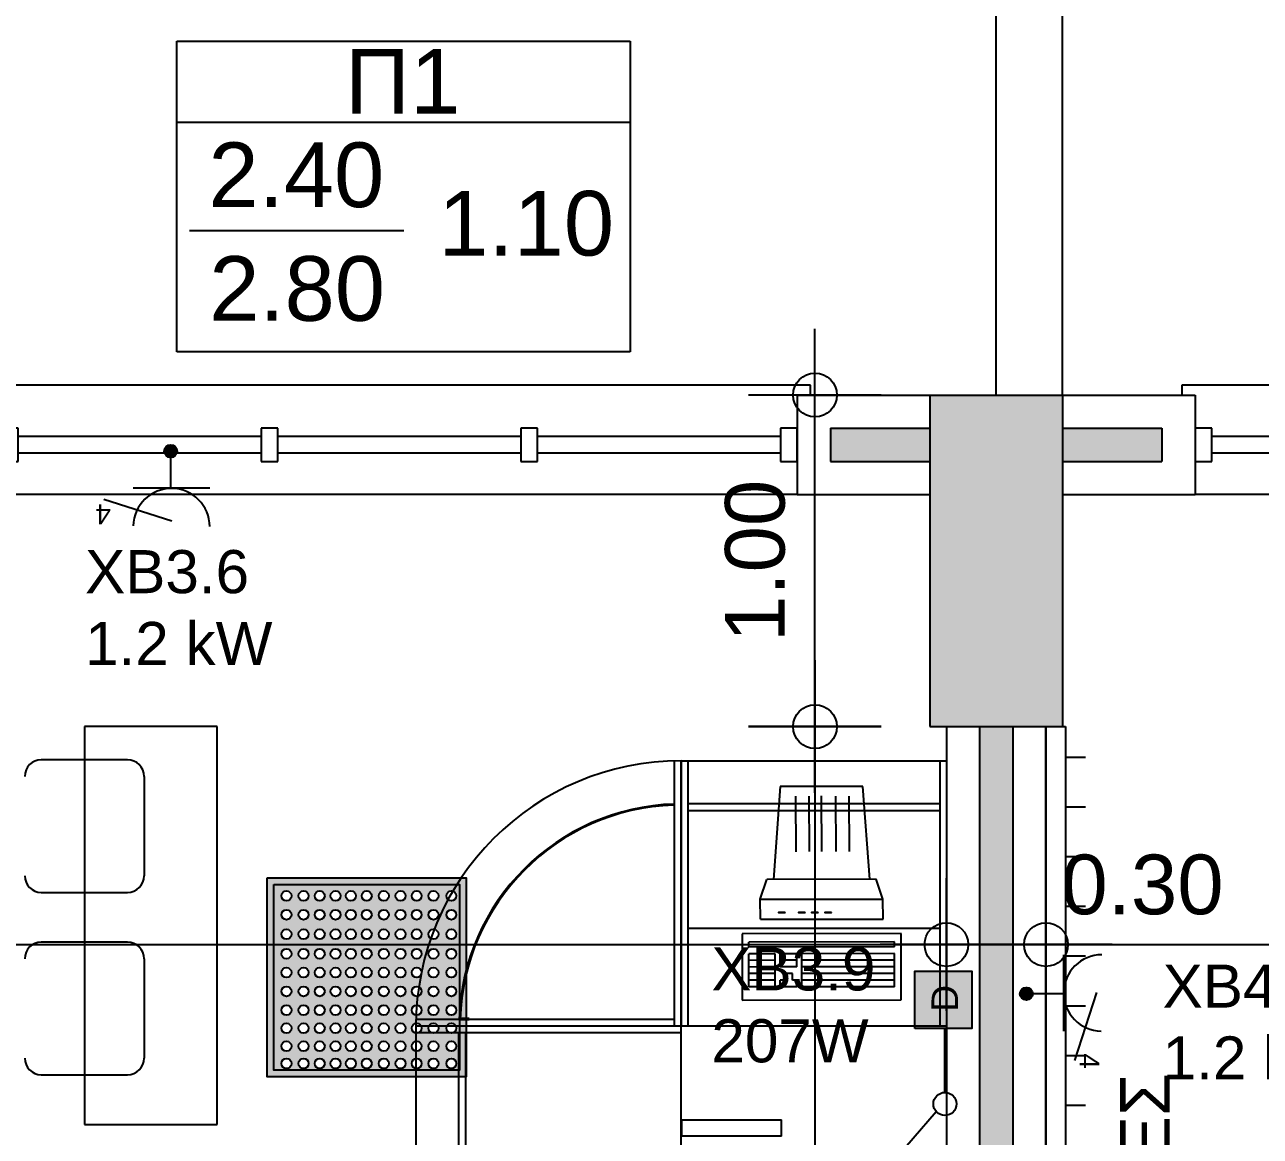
# Model space of a CAD drawing. Header units: metres. Extents: x -11 to 85, y -301 to 135.
# Drawn here: x 33.744 to 37.47, y -30.729 to -27.376 of the extents above; entities that cross this region are included whole.
import ezdxf

# ---------------------------------------------------------------- set-up
doc = ezdxf.new("R2010")
doc.units = ezdxf.units.M
doc.header["$LTSCALE"] = 0.036
doc.header["$PDMODE"] = 2
for name, color, linetype in [('arxitek borofos', 252, 'Continuous'), ('DIMBLK', 252, 'Continuous'), ('Epipla', 252, 'Continuous'), ('HLEK-SYMBOL', 3, 'Continuous'), ('HLEK_FL001_SYMBOLS', 230, 'Continuous'), ('Parathira', 252, 'Continuous')]:
    doc.layers.add(name, color=color, linetype=linetype)
doc.styles.add('COMU-N', font='arial.ttf')
doc.styles.get("Standard").update_dxf_attribs({"font": 'arial.ttf'})
doc.dimstyles.new('CADWDOT', dxfattribs={"dimscale": 0.1, "dimtxt": 1.8, "dimasz": 0.08, "dimexe": 2, "dimexo": 0, "dimgap": 0.09, "dimtad": 0, "dimrnd": 0.001, "dimzin": 0, "dimdsep": 46, "dimtxsty": 'Standard', "dimblk1": 'ARTDIM', "dimblk2": 'ARTDIM', "dimsah": 1, "dimcen": 0.09, "dimdle": 0.05, "dimse1": 1, "dimse2": 1, "dimadec": 0, "dimazin": 0, "dimtfac": 1, "dimtmove": 0, "dimatfit": 3, "dimldrblk": 'ARTDIM', "dimfxl": 2, "dimtvp": 0.9999, "dimtolj": 1, "dimtzin": 0, "dimarcsym": 0})

# ---------------------------------------------------------------- blocks, each defined once
blk = doc.blocks.new('A$C52D13D70')
at = {"layer": 'Parathira'}
for p, q in [((-0.33, 0.04), (-0.33, -2.44)), ((-0.3, 0.04), (-0.33, 0.04)), ((-0.1, 0), (-0.2, 0)), ((-0.2, 0), (-0.2, -0.05)), ((-0.1, -0.05), (-0.1, 0)), ((0, 0), (0, -2.4)), ((-0.2, -0.05), (-0.1, -0.05)), ((-0.175, -0.05), (-0.175, -0.7833)), ((-0.125, -0.05), (-0.125, -0.7833)), ((-0.1, -0.7833), (-0.2, -0.7833)), ((-0.2, -0.7833), (-0.2, -0.8333)), ((-0.1, -0.8333), (-0.1, -0.7833)), ((-0.2, -0.8333), (-0.1, -0.8333)), ((-0.175, -0.8333), (-0.175, -1.5667)), ((-0.125, -0.8333), (-0.125, -1.5667)), ((-0.1, -1.5667), (-0.2, -1.5667)), ((-0.2, -1.5667), (-0.2, -1.6167)), ((-0.1, -1.6167), (-0.1, -1.5667)), ((-0.2, -1.6167), (-0.1, -1.6167)), ((-0.175, -1.6167), (-0.175, -2.35)), ((-0.125, -1.6167), (-0.125, -2.35)), ((-0.1, -2.35), (-0.2, -2.35)), ((-0.2, -2.35), (-0.2, -2.4)), ((-0.1, -2.4), (-0.1, -2.35)), ((-0.2, -2.4), (-0.1, -2.4)), ((-0.33, -2.44), (-0.3, -2.44))]:
    blk.add_line(p, q, dxfattribs=at)
blk = doc.blocks.new('ARTDIM')
at = {"layer": 'DIMBLK'}
for p, q in [((0, -24.9975), (0, 24.9975)), ((-24.9975, 0), (24.9975, 0))]:
    blk.add_line(p, q, dxfattribs=at)
blk.add_circle((0, 0), 8.25, dxfattribs=at)
blk = doc.blocks.new('*D870')
at = {"layer": 'arxitek borofos', "color": 0, "lineweight": -2}
blk.add_line((29.6317, -30.1503), (36.5157, -30.1503), dxfattribs=at)
at = {"layer": 'Defpoints', "color": 0, "transparency": 16777216}
for p in [(29.6237, -29.493), (36.5237, -29.493), (36.5237, -30.1503)]:
    blk.add_point(p, dxfattribs=at)
at = {"layer": 'arxitek borofos', "color": 0, "lineweight": -2, "xscale": 0.008, "yscale": 0.008, "zscale": 0.008, "rotation": 180}
blk.add_blockref('ARTDIM', (29.6237, -30.1503), dxfattribs=at)
at = {"layer": 'arxitek borofos', "color": 0, "lineweight": -2, "xscale": 0.008, "yscale": 0.008, "zscale": 0.008}
blk.add_blockref('ARTDIM', (36.5237, -30.1503), dxfattribs=at)
at = {"layer": 'arxitek borofos', "color": 0, "insert": (33.0737, -29.9703), "char_height": 0.18, "attachment_point": 5}
blk.add_mtext('\\A1;6.90', dxfattribs=at)
blk = doc.blocks.new('*D871')
at = {"layer": 'arxitek borofos', "color": 0, "lineweight": -2}
for p, q in [((36.5317, -30.1503), (36.8157, -30.1503)), ((36.8237, -30.1503), (37.3983, -30.1503))]:
    blk.add_line(p, q, dxfattribs=at)
at = {"layer": 'Defpoints', "color": 0, "transparency": 16777216}
for p in [(36.5237, -29.493), (36.8237, -29.493), (36.8237, -30.1503)]:
    blk.add_point(p, dxfattribs=at)
at = {"layer": 'arxitek borofos', "color": 0, "lineweight": -2, "xscale": 0.008, "yscale": 0.008, "zscale": 0.008, "rotation": 180}
blk.add_blockref('ARTDIM', (36.5237, -30.1503), dxfattribs=at)
at = {"layer": 'arxitek borofos', "color": 0, "lineweight": -2, "xscale": 0.008, "yscale": 0.008, "zscale": 0.008}
blk.add_blockref('ARTDIM', (36.8237, -30.1503), dxfattribs=at)
at = {"layer": 'arxitek borofos', "color": 0, "insert": (37.115, -29.9703), "char_height": 0.18, "attachment_point": 5}
blk.add_mtext('\\A1;0.30', dxfattribs=at)
blk = doc.blocks.new('*D872')
at = {"layer": 'arxitek borofos', "color": 0, "lineweight": -2}
blk.add_line((36.8317, -30.1503), (43.5657, -30.1503), dxfattribs=at)
at = {"layer": 'Defpoints', "color": 0, "transparency": 16777216}
for p in [(36.8237, -29.493), (43.5737, -29.493), (43.5737, -30.1503)]:
    blk.add_point(p, dxfattribs=at)
at = {"layer": 'arxitek borofos', "color": 0, "lineweight": -2, "xscale": 0.008, "yscale": 0.008, "zscale": 0.008, "rotation": 180}
blk.add_blockref('ARTDIM', (36.8237, -30.1503), dxfattribs=at)
at = {"layer": 'arxitek borofos', "color": 0, "lineweight": -2, "xscale": 0.008, "yscale": 0.008, "zscale": 0.008}
blk.add_blockref('ARTDIM', (43.5737, -30.1503), dxfattribs=at)
at = {"layer": 'arxitek borofos', "color": 0, "insert": (40.1987, -29.9703), "char_height": 0.18, "attachment_point": 5}
blk.add_mtext('\\A1;6.75', dxfattribs=at)
blk = doc.blocks.new('*D899')
at = {"layer": 'arxitek borofos', "color": 0, "lineweight": -2}
blk.add_line((36.1271, -29.485), (36.1271, -28.501), dxfattribs=at)
at = {"layer": 'Defpoints', "color": 0, "transparency": 16777216}
for p in [(36.1271, -28.493), (36.4737, -28.493), (36.4737, -29.493)]:
    blk.add_point(p, dxfattribs=at)
at = {"layer": 'arxitek borofos', "color": 0, "lineweight": -2, "xscale": 0.008, "yscale": 0.008, "zscale": 0.008}
for p, rotation in [((36.1271, -28.493), 90), ((36.1271, -29.493), 270)]:
    blk.add_blockref('ARTDIM', p, dxfattribs=dict(at, rotation=rotation))
at = {"layer": 'arxitek borofos', "color": 0, "insert": (35.9471, -28.993), "char_height": 0.18, "attachment_point": 5, "rotation": 90}
blk.add_mtext('\\A1;1.00', dxfattribs=at)
blk = doc.blocks.new('*D900')
at = {"layer": 'arxitek borofos', "color": 0, "lineweight": -2}
blk.add_line((36.1271, -29.501), (36.1271, -35.985), dxfattribs=at)
at = {"layer": 'Defpoints', "color": 0, "transparency": 16777216}
for p in [(36.4737, -29.493), (36.1271, -35.993), (36.4737, -35.993)]:
    blk.add_point(p, dxfattribs=at)
at = {"layer": 'arxitek borofos', "color": 0, "lineweight": -2, "xscale": 0.008, "yscale": 0.008, "zscale": 0.008}
for p, rotation in [((36.1271, -29.493), 90), ((36.1271, -35.993), 270)]:
    blk.add_blockref('ARTDIM', p, dxfattribs=dict(at, rotation=rotation))
at = {"layer": 'arxitek borofos', "color": 0, "insert": (35.9471, -32.743), "char_height": 0.18, "attachment_point": 5, "rotation": 90}
blk.add_mtext('\\A1;6.50', dxfattribs=at)
blk = doc.blocks.new('A$C46B55638')
at = {"layer": 'Epipla'}
for p, q in [((21.9, 0), (21.9, 1.5)), ((22.1, 0), (22.1, 1.3))]:
    blk.add_line(p, q, dxfattribs=at)
blk = doc.blocks.new('A$C46BB3189')
at = {"layer": 'Epipla'}
for p, q in [((0.0918, 0.0592), (0.0918, 0.1192)), ((0.2418, 0.0592), (0.2418, 0.1192)), ((0.3918, 0.0592), (0.3918, 0.1192)), ((0.5418, 0.0592), (0.5418, 0.1192)), ((0.6918, 0.0592), (0.6918, 0.1192)), ((0.8418, 0.0592), (0.8418, 0.1192)), ((0.9918, 0.0592), (0.9918, 0.1192)), ((1.1418, 0.0592), (1.1418, 0.1192)), ((1.2918, 0.0592), (1.2918, 0.1192)), ((1.4418, 0.0592), (1.4418, 0.1192)), ((1.5918, 0.0592), (1.5918, 0.1192)), ((1.7418, 0.0592), (1.7418, 0.1192)), ((1.8918, 0.0592), (1.8918, 0.1192)), ((2.0418, 0.0592), (2.0418, 0.1192)), ((2.1918, 0.0592), (2.1918, 0.1192)), ((2.3418, 0.0592), (2.3418, 0.1192)), ((2.4918, 0.0592), (2.4918, 0.1192)), ((2.6418, 0.0592), (2.6418, 0.1192)), ((2.7918, 0.0592), (2.7918, 0.1192)), ((2.9418, 0.0592), (2.9418, 0.1192)), ((0, 0), (0, 0.0592)), ((0, 0.0592), (3.0983, 0.0592)), ((3.0983, 0.0592), (3.0983, 0)), ((3.0983, 0), (0, 0))]:
    blk.add_line(p, q, dxfattribs=at)
blk = doc.blocks.new('*D972')
at = {"layer": 'arxitek borofos', "color": 0, "lineweight": -2}
blk.add_line((44.4234, -28.485), (44.4234, -27.001), dxfattribs=at)
at = {"layer": 'Defpoints', "color": 0, "transparency": 16777216}
for p in [(36.6737, -26.993), (44.4234, -26.993), (36.6737, -28.493)]:
    blk.add_point(p, dxfattribs=at)
at = {"layer": 'arxitek borofos', "color": 0, "lineweight": -2, "xscale": 0.008, "yscale": 0.008, "zscale": 0.008}
for p, rotation in [((44.4234, -26.993), 90), ((44.4234, -28.493), 270)]:
    blk.add_blockref('ARTDIM', p, dxfattribs=dict(at, rotation=rotation))
at = {"layer": 'arxitek borofos', "color": 0, "insert": (44.2434, -27.743), "char_height": 0.18, "attachment_point": 5, "rotation": 90}
blk.add_mtext('\\A1;1.50', dxfattribs=at)
blk = doc.blocks.new('gJ6_a14')
at = {"linetype": 'Continuous'}
for p, q in [((-0.1176, 0.1119), (0.113, 0.1119)), ((0, 0.1119), (0, 0))]:
    blk.add_line(p, q, dxfattribs=at)
blk.add_arc((-0.0023, 0.2279), 0.1153, 180, 358.9566, dxfattribs=at)
blk = doc.blocks.new('*X1779')
at = {"color": 0}
for p, q in [((15.598, 2.587), (15.737, 2.727)), ((15.598, 2.622), (15.702, 2.727)), ((15.604, 2.646), (15.605, 2.647)), ((15.605, 2.559), (15.765, 2.719)), ((15.609, 2.652), (15.618, 2.66)), ((15.614, 2.621), (15.623, 2.63)), ((15.617, 2.536), (15.789, 2.707)), ((15.623, 2.665), (15.631, 2.674)), ((15.627, 2.634), (15.636, 2.643)), ((15.633, 2.516), (15.808, 2.691)), ((15.636, 2.678), (15.645, 2.687)), ((15.64, 2.647), (15.649, 2.656)), ((15.649, 2.691), (15.658, 2.7)), ((15.653, 2.501), (15.824, 2.672)), ((15.654, 2.66), (15.662, 2.669)), ((15.658, 2.63), (15.667, 2.638)), ((15.662, 2.705), (15.671, 2.714)), ((15.667, 2.674), (15.676, 2.683)), ((15.671, 2.643), (15.68, 2.652)), ((15.676, 2.718), (15.678, 2.721)), ((15.676, 2.489), (15.836, 2.648)), ((15.68, 2.687), (15.689, 2.696)), ((15.685, 2.656), (15.693, 2.665)), ((15.689, 2.625), (15.698, 2.634)), ((15.693, 2.7), (15.702, 2.709)), ((15.698, 2.669), (15.707, 2.678)), ((15.702, 2.638), (15.711, 2.647)), ((15.707, 2.714), (15.715, 2.722)), ((15.711, 2.683), (15.72, 2.691)), ((15.715, 2.652), (15.724, 2.66)), ((15.72, 2.727), (15.721, 2.728)), ((15.72, 2.621), (15.729, 2.63)), ((15.724, 2.696), (15.733, 2.705)), ((15.729, 2.665), (15.738, 2.674)), ((15.733, 2.634), (15.742, 2.643)), ((15.738, 2.709), (15.746, 2.718)), ((15.742, 2.678), (15.751, 2.687)), ((15.746, 2.647), (15.755, 2.656)), ((15.751, 2.722), (15.752, 2.724)), ((15.755, 2.691), (15.764, 2.7)), ((15.76, 2.66), (15.768, 2.669)), ((15.764, 2.63), (15.773, 2.638)), ((15.768, 2.705), (15.777, 2.714)), ((15.773, 2.674), (15.782, 2.683)), ((15.777, 2.643), (15.786, 2.652)), ((15.786, 2.687), (15.795, 2.696)), ((15.791, 2.656), (15.799, 2.665)), ((15.795, 2.625), (15.804, 2.634)), ((15.804, 2.669), (15.813, 2.678)), ((15.808, 2.638), (15.817, 2.647)), ((15.822, 2.652), (15.83, 2.66)), ((15.826, 2.621), (15.835, 2.63)), ((15.839, 2.634), (15.84, 2.635)), ((15.601, 2.607), (15.609, 2.616)), ((15.605, 2.577), (15.614, 2.585)), ((15.611, 2.547), (15.618, 2.554)), ((15.618, 2.59), (15.627, 2.599)), ((15.623, 2.559), (15.631, 2.568)), ((15.627, 2.528), (15.636, 2.537)), ((15.631, 2.603), (15.64, 2.612)), ((15.636, 2.572), (15.645, 2.581)), ((15.64, 2.541), (15.649, 2.55)), ((15.645, 2.616), (15.654, 2.625)), ((15.645, 2.51), (15.654, 2.519)), ((15.649, 2.585), (15.658, 2.594)), ((15.654, 2.554), (15.662, 2.563)), ((15.658, 2.523), (15.667, 2.532)), ((15.662, 2.599), (15.671, 2.607)), ((15.664, 2.494), (15.671, 2.501)), ((15.667, 2.568), (15.676, 2.577)), ((15.671, 2.537), (15.68, 2.546)), ((15.676, 2.612), (15.685, 2.621)), ((15.676, 2.506), (15.685, 2.515)), ((15.68, 2.581), (15.689, 2.59)), ((15.685, 2.55), (15.693, 2.559)), ((15.689, 2.519), (15.698, 2.528)), ((15.693, 2.594), (15.702, 2.603)), ((15.693, 2.488), (15.702, 2.497)), ((15.698, 2.563), (15.707, 2.572)), ((15.702, 2.532), (15.711, 2.541)), ((15.705, 2.482), (15.843, 2.62)), ((15.707, 2.607), (15.715, 2.616)), ((15.707, 2.501), (15.715, 2.51)), ((15.711, 2.577), (15.72, 2.585)), ((15.715, 2.546), (15.724, 2.554)), ((15.72, 2.515), (15.729, 2.523)), ((15.724, 2.59), (15.733, 2.599)), ((15.724, 2.484), (15.733, 2.493)), ((15.729, 2.559), (15.738, 2.568)), ((15.733, 2.528), (15.742, 2.537)), ((15.738, 2.603), (15.746, 2.612)), ((15.738, 2.497), (15.746, 2.506)), ((15.741, 2.482), (15.842, 2.584)), ((15.742, 2.572), (15.751, 2.581)), ((15.746, 2.541), (15.755, 2.55)), ((15.751, 2.616), (15.76, 2.625)), ((15.751, 2.51), (15.76, 2.519)), ((15.755, 2.585), (15.764, 2.594)), ((15.76, 2.554), (15.768, 2.563)), ((15.764, 2.523), (15.773, 2.532)), ((15.768, 2.599), (15.777, 2.607)), ((15.768, 2.493), (15.777, 2.501)), ((15.773, 2.568), (15.782, 2.577)), ((15.777, 2.537), (15.786, 2.546)), ((15.782, 2.612), (15.791, 2.621)), ((15.782, 2.506), (15.791, 2.515)), ((15.786, 2.581), (15.795, 2.59)), ((15.791, 2.55), (15.799, 2.559)), ((15.795, 2.519), (15.804, 2.528)), ((15.799, 2.594), (15.808, 2.603)), ((15.804, 2.563), (15.813, 2.572)), ((15.808, 2.532), (15.817, 2.541)), ((15.813, 2.607), (15.822, 2.616)), ((15.817, 2.577), (15.826, 2.585)), ((15.822, 2.546), (15.83, 2.554)), ((15.83, 2.59), (15.839, 2.599)), ((15.835, 2.559), (15.835, 2.56)), ((15.844, 2.603), (15.844, 2.603))]:
    blk.add_line(p, q, dxfattribs=at)
blk = doc.blocks.new('GJ6_A78')
at = {"layer": 'HLEK-SYMBOL', "color": 0, "linetype": 'Continuous'}
blk.add_circle((0, 0), 0.0989, dxfattribs=at)
at = {"layer": 'HLEK-SYMBOL', "color": 0, "xscale": 0.8, "yscale": 0.8, "zscale": 0.8}
blk.add_blockref('*X1779', (-12.576, -2.084), dxfattribs=at)
blk = doc.blocks.new('priza')
at = {"layer": 'HLEK_FL001_SYMBOLS', "rotation": 180}
blk.add_blockref('gJ6_a14', (87.4, -100.4952), dxfattribs=at)
at = {"layer": 'HLEK_FL001_SYMBOLS', "xscale": 0.1951472641207488, "yscale": 0.1951472641207488, "zscale": 0.1951472641207488}
blk.add_blockref('GJ6_A78', (87.4, -100.4953), dxfattribs=at)
blk = doc.blocks.new('priza tetrapli')
at = {"layer": 'HLEK_FL001_SYMBOLS', "ltscale": 5}
blk.add_line((444.1264, -18.901), (444.3314, -18.9664), dxfattribs=at)
at = {"layer": 'HLEK_FL001_SYMBOLS', "rotation": 180}
blk.add_blockref('priza', (531.5297, -119.6074), dxfattribs=at)
at = {"layer": 'HLEK_FL001_SYMBOLS', "ltscale": 5}
blk.add_text('4', height=0.06, dxfattribs=at).set_placement((444.3099, -18.9515))
blk = doc.blocks.new('led 46W tetragono')
at = {"layer": 'HLEK_FL001_SYMBOLS'}
h = blk.add_hatch(color=256, dxfattribs=at)
h.dxf.hatch_style = 1
h.paths.add_polyline_path([(104.7283, -8.1225), (104.7283, -8.7225), (105.3283, -8.7225), (105.3283, -8.1225)])
h.paths.add_polyline_path([(105.3083, -8.1425), (105.3083, -8.7025), (104.7483, -8.7025), (104.7483, -8.1425)], flags=16)
h.paths.add_polyline_path([(104.9493, -8.1771, -1), (104.9193, -8.1771, -1)], flags=0)
h.paths.add_polyline_path([(104.9954, -8.1771, -1), (104.9654, -8.1771, -1)], flags=0)
h.paths.add_polyline_path([(104.9014, -8.1771, -1), (104.8714, -8.1771, -1)], flags=0)
h.paths.add_polyline_path([(105.0432, -8.1771, -1), (105.0133, -8.1771, -1)], flags=0)
h.paths.add_polyline_path([(104.9493, -8.2338, -1), (104.9193, -8.2338, -1)], flags=0)
h.paths.add_polyline_path([(104.9954, -8.2338, -1), (104.9654, -8.2338, -1)], flags=0)
h.paths.add_polyline_path([(104.9014, -8.2338, -1), (104.8714, -8.2338, -1)], flags=0)
h.paths.add_polyline_path([(104.8526, -8.1771, -1), (104.8227, -8.1771, -1)], flags=0)
h.paths.add_polyline_path([(105.0432, -8.2338, -1), (105.0133, -8.2338, -1)], flags=0)
h.paths.add_polyline_path([(105.0946, -8.1771, -1), (105.0647, -8.1771, -1)], flags=0)
h.paths.add_polyline_path([(104.8526, -8.2338, -1), (104.8227, -8.2338, -1)], flags=0)
h.paths.add_polyline_path([(105.0946, -8.2338, -1), (105.0647, -8.2338, -1)], flags=0)
h.paths.add_polyline_path([(104.9493, -8.2927, -1), (104.9193, -8.2927, -1)], flags=0)
h.paths.add_polyline_path([(104.9954, -8.2927, -1), (104.9654, -8.2927, -1)], flags=0)
h.paths.add_polyline_path([(104.8012, -8.1771, -1), (104.7713, -8.1771, -1)], flags=0)
h.paths.add_polyline_path([(104.9014, -8.2927, -1), (104.8714, -8.2927, -1)], flags=0)
h.paths.add_polyline_path([(105.0432, -8.2927, -1), (105.0133, -8.2927, -1)], flags=0)
h.paths.add_polyline_path([(105.1452, -8.1771, -1), (105.1152, -8.1771, -1)], flags=0)
h.paths.add_polyline_path([(104.8012, -8.2338, -1), (104.7713, -8.2338, -1)], flags=0)
h.paths.add_polyline_path([(104.8526, -8.2927, -1), (104.8227, -8.2927, -1)], flags=0)
h.paths.add_polyline_path([(105.1452, -8.2338, -1), (105.1152, -8.2338, -1)], flags=0)
h.paths.add_polyline_path([(105.0946, -8.2927, -1), (105.0647, -8.2927, -1)], flags=0)
h.paths.add_polyline_path([(104.9493, -8.3517, -1), (104.9193, -8.3517, -1)], flags=0)
h.paths.add_polyline_path([(104.9954, -8.3517, -1), (104.9654, -8.3517, -1)], flags=0)
h.paths.add_polyline_path([(105.1939, -8.1771, -1), (105.164, -8.1771, -1)], flags=0)
h.paths.add_polyline_path([(104.9014, -8.3517, -1), (104.8714, -8.3517, -1)], flags=0)
h.paths.add_polyline_path([(105.0432, -8.3517, -1), (105.0133, -8.3517, -1)], flags=0)
h.paths.add_polyline_path([(104.8012, -8.2927, -1), (104.7713, -8.2927, -1)], flags=0)
h.paths.add_polyline_path([(105.1452, -8.2927, -1), (105.1152, -8.2927, -1)], flags=0)
h.paths.add_polyline_path([(105.1939, -8.2338, -1), (105.164, -8.2338, -1)], flags=0)
h.paths.add_polyline_path([(104.8526, -8.3517, -1), (104.8227, -8.3517, -1)], flags=0)
h.paths.add_polyline_path([(105.0946, -8.3517, -1), (105.0647, -8.3517, -1)], flags=0)
h.paths.add_polyline_path([(105.1939, -8.2927, -1), (105.164, -8.2927, -1)], flags=0)
h.paths.add_polyline_path([(105.2445, -8.1771, -1), (105.2145, -8.1771, -1)], flags=0)
h.paths.add_polyline_path([(104.8012, -8.3517, -1), (104.7713, -8.3517, -1)], flags=0)
h.paths.add_polyline_path([(104.9493, -8.4083, -1), (104.9193, -8.4083, -1)], flags=0)
h.paths.add_polyline_path([(104.9954, -8.4083, -1), (104.9654, -8.4083, -1)], flags=0)
h.paths.add_polyline_path([(105.1452, -8.3517, -1), (105.1152, -8.3517, -1)], flags=0)
h.paths.add_polyline_path([(104.9014, -8.4083, -1), (104.8714, -8.4083, -1)], flags=0)
h.paths.add_polyline_path([(105.0432, -8.4083, -1), (105.0133, -8.4083, -1)], flags=0)
h.paths.add_polyline_path([(105.2445, -8.2338, -1), (105.2145, -8.2338, -1)], flags=0)
h.paths.add_polyline_path([(104.8526, -8.4083, -1), (104.8227, -8.4083, -1)], flags=0)
h.paths.add_polyline_path([(105.0946, -8.4083, -1), (105.0647, -8.4083, -1)], flags=0)
h.paths.add_polyline_path([(105.1939, -8.3517, -1), (105.164, -8.3517, -1)], flags=0)
h.paths.add_polyline_path([(105.2445, -8.2927, -1), (105.2145, -8.2927, -1)], flags=0)
h.paths.add_polyline_path([(104.8012, -8.4083, -1), (104.7713, -8.4083, -1)], flags=0)
h.paths.add_polyline_path([(105.1452, -8.4083, -1), (105.1152, -8.4083, -1)], flags=0)
h.paths.add_polyline_path([(105.2985, -8.1771, -1), (105.2686, -8.1771, -1)], flags=0)
h.paths.add_polyline_path([(104.9493, -8.465, -1), (104.9193, -8.465, -1)], flags=0)
h.paths.add_polyline_path([(104.9954, -8.465, -1), (104.9654, -8.465, -1)], flags=0)
h.paths.add_polyline_path([(104.9014, -8.465, -1), (104.8714, -8.465, -1)], flags=0)
h.paths.add_polyline_path([(105.0432, -8.465, -1), (105.0133, -8.465, -1)], flags=0)
h.paths.add_polyline_path([(105.2985, -8.2338, -1), (105.2686, -8.2338, -1)], flags=0)
h.paths.add_polyline_path([(105.2445, -8.3517, -1), (105.2145, -8.3517, -1)], flags=0)
h.paths.add_polyline_path([(104.8526, -8.465, -1), (104.8227, -8.465, -1)], flags=0)
h.paths.add_polyline_path([(105.1939, -8.4083, -1), (105.164, -8.4083, -1)], flags=0)
h.paths.add_polyline_path([(105.0946, -8.465, -1), (105.0647, -8.465, -1)], flags=0)
h.paths.add_polyline_path([(105.2985, -8.2927, -1), (105.2686, -8.2927, -1)], flags=0)
h.paths.add_polyline_path([(104.8012, -8.465, -1), (104.7713, -8.465, -1)], flags=0)
h.paths.add_polyline_path([(105.1452, -8.465, -1), (105.1152, -8.465, -1)], flags=0)
h.paths.add_polyline_path([(105.2445, -8.4083, -1), (105.2145, -8.4083, -1)], flags=0)
h.paths.add_polyline_path([(104.9493, -8.5217, -1), (104.9193, -8.5217, -1)], flags=0)
h.paths.add_polyline_path([(104.9954, -8.5217, -1), (104.9654, -8.5217, -1)], flags=0)
h.paths.add_polyline_path([(105.2985, -8.3517, -1), (105.2686, -8.3517, -1)], flags=0)
h.paths.add_polyline_path([(104.9014, -8.5217, -1), (104.8714, -8.5217, -1)], flags=0)
h.paths.add_polyline_path([(105.0432, -8.5217, -1), (105.0133, -8.5217, -1)], flags=0)
h.paths.add_polyline_path([(105.1939, -8.465, -1), (105.164, -8.465, -1)], flags=0)
h.paths.add_polyline_path([(104.8526, -8.5217, -1), (104.8227, -8.5217, -1)], flags=0)
h.paths.add_polyline_path([(105.0946, -8.5217, -1), (105.0647, -8.5217, -1)], flags=0)
h.paths.add_polyline_path([(104.8012, -8.5217, -1), (104.7713, -8.5217, -1)], flags=0)
h.paths.add_polyline_path([(105.1452, -8.5217, -1), (105.1152, -8.5217, -1)], flags=0)
h.paths.add_polyline_path([(105.2985, -8.4083, -1), (105.2686, -8.4083, -1)], flags=0)
h.paths.add_polyline_path([(105.2445, -8.465, -1), (105.2145, -8.465, -1)], flags=0)
h.paths.add_polyline_path([(104.9493, -8.5761, -1), (104.9193, -8.5761, -1)], flags=0)
h.paths.add_polyline_path([(104.9954, -8.5761, -1), (104.9654, -8.5761, -1)], flags=0)
h.paths.add_polyline_path([(105.1939, -8.5217, -1), (105.164, -8.5217, -1)], flags=0)
h.paths.add_polyline_path([(104.9014, -8.5761, -1), (104.8714, -8.5761, -1)], flags=0)
h.paths.add_polyline_path([(105.0432, -8.5761, -1), (105.0133, -8.5761, -1)], flags=0)
h.paths.add_polyline_path([(104.8526, -8.5761, -1), (104.8227, -8.5761, -1)], flags=0)
h.paths.add_polyline_path([(105.0946, -8.5761, -1), (105.0647, -8.5761, -1)], flags=0)
h.paths.add_polyline_path([(105.2985, -8.465, -1), (105.2686, -8.465, -1)], flags=0)
h.paths.add_polyline_path([(104.8012, -8.5761, -1), (104.7713, -8.5761, -1)], flags=0)
h.paths.add_polyline_path([(105.2445, -8.5217, -1), (105.2145, -8.5217, -1)], flags=0)
h.paths.add_polyline_path([(105.1452, -8.5761, -1), (105.1152, -8.5761, -1)], flags=0)
h.paths.add_polyline_path([(105.1939, -8.5761, -1), (105.164, -8.5761, -1)], flags=0)
h.paths.add_polyline_path([(104.9493, -8.6305, -1), (104.9193, -8.6305, -1)], flags=0)
h.paths.add_polyline_path([(104.9954, -8.6305, -1), (104.9654, -8.6305, -1)], flags=0)
h.paths.add_polyline_path([(104.9014, -8.6305, -1), (104.8714, -8.6305, -1)], flags=0)
h.paths.add_polyline_path([(105.0432, -8.6305, -1), (105.0133, -8.6305, -1)], flags=0)
h.paths.add_polyline_path([(105.2985, -8.5217, -1), (105.2686, -8.5217, -1)], flags=0)
h.paths.add_polyline_path([(104.8526, -8.6305, -1), (104.8227, -8.6305, -1)], flags=0)
h.paths.add_polyline_path([(105.0946, -8.6305, -1), (105.0647, -8.6305, -1)], flags=0)
h.paths.add_polyline_path([(105.2445, -8.5761, -1), (105.2145, -8.5761, -1)], flags=0)
h.paths.add_polyline_path([(104.8012, -8.6305, -1), (104.7713, -8.6305, -1)], flags=0)
h.paths.add_polyline_path([(105.1452, -8.6305, -1), (105.1152, -8.6305, -1)], flags=0)
h.paths.add_polyline_path([(105.1939, -8.6305, -1), (105.164, -8.6305, -1)], flags=0)
h.paths.add_polyline_path([(104.9493, -8.6826, -1), (104.9193, -8.6826, -1)], flags=0)
h.paths.add_polyline_path([(104.9954, -8.6826, -1), (104.9654, -8.6826, -1)], flags=0)
h.paths.add_polyline_path([(105.2985, -8.5761, -1), (105.2686, -8.5761, -1)], flags=0)
h.paths.add_polyline_path([(104.9014, -8.6826, -1), (104.8714, -8.6826, -1)], flags=0)
h.paths.add_polyline_path([(105.0432, -8.6826, -1), (105.0133, -8.6826, -1)], flags=0)
h.paths.add_polyline_path([(104.8526, -8.6826, -1), (104.8227, -8.6826, -1)], flags=0)
h.paths.add_polyline_path([(105.0946, -8.6826, -1), (105.0647, -8.6826, -1)], flags=0)
h.paths.add_polyline_path([(105.2445, -8.6305, -1), (105.2145, -8.6305, -1)], flags=0)
h.paths.add_polyline_path([(104.8012, -8.6826, -1), (104.7713, -8.6826, -1)], flags=0)
h.paths.add_polyline_path([(105.1452, -8.6826, -1), (105.1152, -8.6826, -1)], flags=0)
h.paths.add_polyline_path([(105.1939, -8.6826, -1), (105.164, -8.6826, -1)], flags=0)
h.paths.add_polyline_path([(105.2985, -8.6305, -1), (105.2686, -8.6305, -1)], flags=0)
h.paths.add_polyline_path([(105.2445, -8.6826, -1), (105.2145, -8.6826, -1)], flags=0)
h.paths.add_polyline_path([(105.2985, -8.6826, -1), (105.2686, -8.6826, -1)], flags=0)
h = blk.add_hatch(color=181, dxfattribs=at)
h.dxf.hatch_style = 1
h.paths.add_polyline_path([(104.7483, -8.1425), (104.7483, -8.7025), (105.3083, -8.7025), (105.3083, -8.1425)])
h.paths.add_polyline_path([(104.9954, -8.3517, -1), (104.9654, -8.3517, -1)], flags=16)
h.paths.add_polyline_path([(105.0432, -8.3517, -1), (105.0133, -8.3517, -1)], flags=16)
h.paths.add_polyline_path([(104.9654, -8.2927, -1), (104.9954, -8.2927, -1)], flags=16)
h.paths.add_polyline_path([(105.0133, -8.2927, -1), (105.0432, -8.2927, -1)], flags=16)
h.paths.add_polyline_path([(104.9493, -8.3517, -1), (104.9193, -8.3517, -1)], flags=16)
h.paths.add_polyline_path([(104.9193, -8.2927, -1), (104.9493, -8.2927, -1)], flags=16)
h.paths.add_polyline_path([(105.0946, -8.3517, -1), (105.0647, -8.3517, -1)], flags=16)
h.paths.add_polyline_path([(105.0647, -8.2927, -1), (105.0946, -8.2927, -1)], flags=16)
h.paths.add_polyline_path([(104.9954, -8.4083, -1), (104.9654, -8.4083, -1)], flags=16)
h.paths.add_polyline_path([(105.0432, -8.4083, -1), (105.0133, -8.4083, -1)], flags=16)
h.paths.add_polyline_path([(104.9654, -8.2338, -1), (104.9954, -8.2338, -1)], flags=16)
h.paths.add_polyline_path([(105.0133, -8.2338, -1), (105.0432, -8.2338, -1)], flags=16)
h.paths.add_polyline_path([(104.9493, -8.4083, -1), (104.9193, -8.4083, -1)], flags=16)
h.paths.add_polyline_path([(105.0946, -8.4083, -1), (105.0647, -8.4083, -1)], flags=16)
h.paths.add_polyline_path([(104.9193, -8.2338, -1), (104.9493, -8.2338, -1)], flags=16)
h.paths.add_polyline_path([(105.0647, -8.2338, -1), (105.0946, -8.2338, -1)], flags=16)
h.paths.add_polyline_path([(104.9014, -8.3517, -1), (104.8714, -8.3517, -1)], flags=16)
h.paths.add_polyline_path([(104.8714, -8.2927, -1), (104.9014, -8.2927, -1)], flags=16)
h.paths.add_polyline_path([(105.1452, -8.3517, -1), (105.1152, -8.3517, -1)], flags=16)
h.paths.add_polyline_path([(105.1152, -8.2927, -1), (105.1452, -8.2927, -1)], flags=16)
h.paths.add_polyline_path([(104.9954, -8.465, -1), (104.9654, -8.465, -1)], flags=16)
h.paths.add_polyline_path([(105.0432, -8.465, -1), (105.0133, -8.465, -1)], flags=16)
h.paths.add_polyline_path([(104.9014, -8.4083, -1), (104.8714, -8.4083, -1)], flags=16)
h.paths.add_polyline_path([(104.8714, -8.2338, -1), (104.9014, -8.2338, -1)], flags=16)
h.paths.add_polyline_path([(104.9654, -8.1771, -1), (104.9954, -8.1771, -1)], flags=16)
h.paths.add_polyline_path([(105.0133, -8.1771, -1), (105.0432, -8.1771, -1)], flags=16)
h.paths.add_polyline_path([(105.1452, -8.4083, -1), (105.1152, -8.4083, -1)], flags=16)
h.paths.add_polyline_path([(104.9493, -8.465, -1), (104.9193, -8.465, -1)], flags=16)
h.paths.add_polyline_path([(105.1152, -8.2338, -1), (105.1452, -8.2338, -1)], flags=16)
h.paths.add_polyline_path([(105.0946, -8.465, -1), (105.0647, -8.465, -1)], flags=16)
h.paths.add_polyline_path([(104.9193, -8.1771, -1), (104.9493, -8.1771, -1)], flags=16)
h.paths.add_polyline_path([(105.0647, -8.1771, -1), (105.0946, -8.1771, -1)], flags=16)
h.paths.add_polyline_path([(104.8526, -8.3517, -1), (104.8227, -8.3517, -1)], flags=16)
h.paths.add_polyline_path([(104.8227, -8.2927, -1), (104.8526, -8.2927, -1)], flags=16)
h.paths.add_polyline_path([(105.1939, -8.3517, -1), (105.164, -8.3517, -1)], flags=16)
h.paths.add_polyline_path([(105.164, -8.2927, -1), (105.1939, -8.2927, -1)], flags=16)
h.paths.add_polyline_path([(104.9014, -8.465, -1), (104.8714, -8.465, -1)], flags=16)
h.paths.add_polyline_path([(104.8526, -8.4083, -1), (104.8227, -8.4083, -1)], flags=16)
h.paths.add_polyline_path([(105.1452, -8.465, -1), (105.1152, -8.465, -1)], flags=16)
h.paths.add_polyline_path([(104.8714, -8.1771, -1), (104.9014, -8.1771, -1)], flags=16)
h.paths.add_polyline_path([(104.8227, -8.2338, -1), (104.8526, -8.2338, -1)], flags=16)
h.paths.add_polyline_path([(105.1939, -8.4083, -1), (105.164, -8.4083, -1)], flags=16)
h.paths.add_polyline_path([(105.1152, -8.1771, -1), (105.1452, -8.1771, -1)], flags=16)
h.paths.add_polyline_path([(104.9954, -8.5217, -1), (104.9654, -8.5217, -1)], flags=16)
h.paths.add_polyline_path([(105.0432, -8.5217, -1), (105.0133, -8.5217, -1)], flags=16)
h.paths.add_polyline_path([(105.164, -8.2338, -1), (105.1939, -8.2338, -1)], flags=16)
h.paths.add_polyline_path([(104.9493, -8.5217, -1), (104.9193, -8.5217, -1)], flags=16)
h.paths.add_polyline_path([(105.0946, -8.5217, -1), (105.0647, -8.5217, -1)], flags=16)
h.paths.add_polyline_path([(104.8526, -8.465, -1), (104.8227, -8.465, -1)], flags=16)
h.paths.add_polyline_path([(104.8012, -8.3517, -1), (104.7713, -8.3517, -1)], flags=16)
h.paths.add_polyline_path([(104.7713, -8.2927, -1), (104.8012, -8.2927, -1)], flags=16)
h.paths.add_polyline_path([(104.8227, -8.1771, -1), (104.8526, -8.1771, -1)], flags=16)
h.paths.add_polyline_path([(105.1939, -8.465, -1), (105.164, -8.465, -1)], flags=16)
h.paths.add_polyline_path([(105.2445, -8.3517, -1), (105.2145, -8.3517, -1)], flags=16)
h.paths.add_polyline_path([(104.9014, -8.5217, -1), (104.8714, -8.5217, -1)], flags=16)
h.paths.add_polyline_path([(105.2145, -8.2927, -1), (105.2445, -8.2927, -1)], flags=16)
h.paths.add_polyline_path([(105.164, -8.1771, -1), (105.1939, -8.1771, -1)], flags=16)
h.paths.add_polyline_path([(104.8012, -8.4083, -1), (104.7713, -8.4083, -1)], flags=16)
h.paths.add_polyline_path([(105.1452, -8.5217, -1), (105.1152, -8.5217, -1)], flags=16)
h.paths.add_polyline_path([(104.7713, -8.2338, -1), (104.8012, -8.2338, -1)], flags=16)
h.paths.add_polyline_path([(105.2445, -8.4083, -1), (105.2145, -8.4083, -1)], flags=16)
h.paths.add_polyline_path([(105.2145, -8.2338, -1), (105.2445, -8.2338, -1)], flags=16)
h.paths.add_polyline_path([(104.9954, -8.5761, -1), (104.9654, -8.5761, -1)], flags=16)
h.paths.add_polyline_path([(105.0432, -8.5761, -1), (105.0133, -8.5761, -1)], flags=16)
h.paths.add_polyline_path([(104.8526, -8.5217, -1), (104.8227, -8.5217, -1)], flags=16)
h.paths.add_polyline_path([(104.8012, -8.465, -1), (104.7713, -8.465, -1)], flags=16)
h.paths.add_polyline_path([(104.9493, -8.5761, -1), (104.9193, -8.5761, -1)], flags=16)
h.paths.add_polyline_path([(105.0946, -8.5761, -1), (105.0647, -8.5761, -1)], flags=16)
h.paths.add_polyline_path([(105.1939, -8.5217, -1), (105.164, -8.5217, -1)], flags=16)
h.paths.add_polyline_path([(104.7713, -8.1771, -1), (104.8012, -8.1771, -1)], flags=16)
h.paths.add_polyline_path([(105.2445, -8.465, -1), (105.2145, -8.465, -1)], flags=16)
h.paths.add_polyline_path([(105.2145, -8.1771, -1), (105.2445, -8.1771, -1)], flags=16)
h.paths.add_polyline_path([(104.9014, -8.5761, -1), (104.8714, -8.5761, -1)], flags=16)
h.paths.add_polyline_path([(105.1452, -8.5761, -1), (105.1152, -8.5761, -1)], flags=16)
h.paths.add_polyline_path([(105.2985, -8.3517, -1), (105.2686, -8.3517, -1)], flags=16)
h.paths.add_polyline_path([(105.2686, -8.2927, -1), (105.2985, -8.2927, -1)], flags=16)
h.paths.add_polyline_path([(105.2985, -8.4083, -1), (105.2686, -8.4083, -1)], flags=16)
h.paths.add_polyline_path([(104.8012, -8.5217, -1), (104.7713, -8.5217, -1)], flags=16)
h.paths.add_polyline_path([(105.2686, -8.2338, -1), (105.2985, -8.2338, -1)], flags=16)
h.paths.add_polyline_path([(105.2445, -8.5217, -1), (105.2145, -8.5217, -1)], flags=16)
h.paths.add_polyline_path([(104.8526, -8.5761, -1), (104.8227, -8.5761, -1)], flags=16)
h.paths.add_polyline_path([(104.9954, -8.6305, -1), (104.9654, -8.6305, -1)], flags=16)
h.paths.add_polyline_path([(105.1939, -8.5761, -1), (105.164, -8.5761, -1)], flags=16)
h.paths.add_polyline_path([(105.0432, -8.6305, -1), (105.0133, -8.6305, -1)], flags=16)
h.paths.add_polyline_path([(104.9493, -8.6305, -1), (104.9193, -8.6305, -1)], flags=16)
h.paths.add_polyline_path([(105.2985, -8.465, -1), (105.2686, -8.465, -1)], flags=16)
h.paths.add_polyline_path([(105.0946, -8.6305, -1), (105.0647, -8.6305, -1)], flags=16)
h.paths.add_polyline_path([(105.2686, -8.1771, -1), (105.2985, -8.1771, -1)], flags=16)
h.paths.add_polyline_path([(104.9014, -8.6305, -1), (104.8714, -8.6305, -1)], flags=16)
h.paths.add_polyline_path([(105.1452, -8.6305, -1), (105.1152, -8.6305, -1)], flags=16)
h.paths.add_polyline_path([(104.8012, -8.5761, -1), (104.7713, -8.5761, -1)], flags=16)
h.paths.add_polyline_path([(105.2445, -8.5761, -1), (105.2145, -8.5761, -1)], flags=16)
h.paths.add_polyline_path([(105.2985, -8.5217, -1), (105.2686, -8.5217, -1)], flags=16)
h.paths.add_polyline_path([(104.8526, -8.6305, -1), (104.8227, -8.6305, -1)], flags=16)
h.paths.add_polyline_path([(105.1939, -8.6305, -1), (105.164, -8.6305, -1)], flags=16)
h.paths.add_polyline_path([(104.9954, -8.6826, -1), (104.9654, -8.6826, -1)], flags=16)
h.paths.add_polyline_path([(105.0432, -8.6826, -1), (105.0133, -8.6826, -1)], flags=16)
h.paths.add_polyline_path([(104.9493, -8.6826, -1), (104.9193, -8.6826, -1)], flags=16)
h.paths.add_polyline_path([(105.0946, -8.6826, -1), (105.0647, -8.6826, -1)], flags=16)
h.paths.add_polyline_path([(104.8012, -8.6305, -1), (104.7713, -8.6305, -1)], flags=16)
h.paths.add_polyline_path([(104.9014, -8.6826, -1), (104.8714, -8.6826, -1)], flags=16)
h.paths.add_polyline_path([(105.2985, -8.5761, -1), (105.2686, -8.5761, -1)], flags=16)
h.paths.add_polyline_path([(105.1452, -8.6826, -1), (105.1152, -8.6826, -1)], flags=16)
h.paths.add_polyline_path([(105.2445, -8.6305, -1), (105.2145, -8.6305, -1)], flags=16)
h.paths.add_polyline_path([(104.8526, -8.6826, -1), (104.8227, -8.6826, -1)], flags=16)
h.paths.add_polyline_path([(105.1939, -8.6826, -1), (105.164, -8.6826, -1)], flags=16)
h.paths.add_polyline_path([(105.2985, -8.6305, -1), (105.2686, -8.6305, -1)], flags=16)
h.paths.add_polyline_path([(104.8012, -8.6826, -1), (104.7713, -8.6826, -1)], flags=16)
h.paths.add_polyline_path([(105.2445, -8.6826, -1), (105.2145, -8.6826, -1)], flags=16)
h.paths.add_polyline_path([(105.2985, -8.6826, -1), (105.2686, -8.6826, -1)], flags=16)
for points in [[(104.7283, -8.1225), (105.3283, -8.1225), (105.3283, -8.7225), (104.7283, -8.7225)], [(104.7483, -8.1425), (105.3083, -8.1425), (105.3083, -8.7025), (104.7483, -8.7025)]]:
    blk.add_lwpolyline(points, close=True, dxfattribs=at)
for centre in [(104.7862, -8.1771), (104.8377, -8.1771), (104.8864, -8.1771), (104.9343, -8.1771), (104.9804, -8.1771), (105.0282, -8.1771), (105.0797, -8.1771), (105.1302, -8.1771), (105.1789, -8.1771), (105.2295, -8.1771), (105.2835, -8.1771), (104.7862, -8.2338), (104.8377, -8.2338), (104.8864, -8.2338), (104.9343, -8.2338), (104.9804, -8.2338), (105.0282, -8.2338), (105.0797, -8.2338), (105.1302, -8.2338), (105.1789, -8.2338), (105.2295, -8.2338), (105.2835, -8.2338), (104.7862, -8.2927), (104.8377, -8.2927), (104.8864, -8.2927), (104.9343, -8.2927), (104.9804, -8.2927), (105.0282, -8.2927), (105.0797, -8.2927), (105.1302, -8.2927), (105.1789, -8.2927), (105.2295, -8.2927), (105.2835, -8.2927), (104.7862, -8.3517), (104.8377, -8.3517), (104.8864, -8.3517), (104.9343, -8.3517), (104.9804, -8.3517), (105.0282, -8.3517), (105.0797, -8.3517), (105.1302, -8.3517), (105.1789, -8.3517), (105.2295, -8.3517), (105.2835, -8.3517), (104.7862, -8.4083), (104.8377, -8.4083), (104.8864, -8.4083), (104.9343, -8.4083), (104.9804, -8.4083), (105.0282, -8.4083), (105.0797, -8.4083), (105.1302, -8.4083), (105.1789, -8.4083), (105.2295, -8.4083), (105.2835, -8.4083), (104.7862, -8.465), (104.8377, -8.465), (104.8864, -8.465), (104.9343, -8.465), (104.9804, -8.465), (105.0282, -8.465), (105.0797, -8.465), (105.1302, -8.465), (105.1789, -8.465), (105.2295, -8.465), (105.2835, -8.465), (104.7862, -8.5217), (104.8377, -8.5217), (104.8864, -8.5217), (104.9343, -8.5217), (104.9804, -8.5217), (105.0282, -8.5217), (105.0797, -8.5217), (105.1302, -8.5217), (105.1789, -8.5217), (105.2295, -8.5217), (105.2835, -8.5217), (104.7862, -8.5761), (104.8377, -8.5761), (104.8864, -8.5761), (104.9343, -8.5761), (104.9804, -8.5761), (105.0282, -8.5761), (105.0797, -8.5761), (105.1302, -8.5761), (105.1789, -8.5761), (105.2295, -8.5761), (105.2835, -8.5761), (104.7862, -8.6305), (104.8377, -8.6305), (104.8864, -8.6305), (104.9343, -8.6305), (104.9804, -8.6305), (105.0282, -8.6305), (105.0797, -8.6305), (105.1302, -8.6305), (105.1789, -8.6305), (105.2295, -8.6305), (105.2835, -8.6305), (104.7862, -8.6826), (104.8377, -8.6826), (104.8864, -8.6826), (104.9343, -8.6826), (104.9804, -8.6826), (105.0282, -8.6826), (105.0797, -8.6826), (105.1302, -8.6826), (105.1789, -8.6826), (105.2295, -8.6826), (105.2835, -8.6826)]:
    blk.add_circle(centre, 0.015, dxfattribs=at)
blk = doc.blocks.new('gJ6_a1')
at = {"linetype": 'Continuous'}
for p, q in [((-0.2193, 0.2297), (-0.191, 0.2541)), ((-0.024, 0.0608), (-0.2193, 0.2297))]:
    blk.add_line(p, q, dxfattribs=at)
blk.add_circle((-0.0005, 0.0343), 0.0349, dxfattribs=at)
blk = doc.blocks.new('dimmer')
at = {"layer": 'HLEK_FL001_SYMBOLS'}
blk.add_hatch(color=11, dxfattribs=at).paths.add_polyline_path([(2263.7579, 1291.6993), (2263.5429, 1291.6993), (2263.5429, 1291.4844), (2263.7579, 1291.4844)])
blk.add_lwpolyline([(2263.5429, 1291.6993), (2263.7579, 1291.6993), (2263.7579, 1291.4844), (2263.5429, 1291.4844)], close=True, dxfattribs=at)
blk.add_text('D', height=0.1, dxfattribs=at).set_placement((2263.6057, 1291.5361))
blk = doc.blocks.new('dimmer1')
at = {"layer": 'HLEK_FL001_SYMBOLS'}
blk.add_line((2318.1609, 1255.9928), (2317.9681, 1255.9928), dxfattribs=at)
at = {"layer": 'HLEK_FL001_SYMBOLS', "xscale": 0.8000000000000114, "yscale": 0.8000000000000114, "zscale": 0.8000000000000114}
blk.add_blockref('dimmer', (507.3271, 222.7235), dxfattribs=at)

msp = doc.modelspace()

# ---------------------------------------------------------------- hatches: boundary and pattern name
at = {"layer": 'arxitek borofos'}
for points in [[(36.4737, -29.493), (36.8737, -29.493), (36.8737, -28.493), (36.4737, -28.493)], [(36.1737, -28.693), (36.4737, -28.693), (36.4737, -28.593), (36.1737, -28.593)], [(37.1737, -28.593), (36.8737, -28.593), (36.8737, -28.693), (37.1737, -28.693)], [(36.7237, -29.493), (36.6237, -29.493), (36.6237, -36.093), (36.2737, -36.093), (36.2737, -36.193), (37.1637, -36.193), (37.1637, -36.093), (36.7237, -36.093)]]:
    msp.add_hatch(color=256, dxfattribs=at).paths.add_polyline_path(points)

# ---------------------------------------------------------------- linework, layer by layer
for p, q in [((34.2022, -28.363), (34.2022, -27.4254)), ((34.2022, -27.4254), (35.5696, -27.4254)), ((35.5696, -27.4254), (35.5696, -28.363)), ((35.5696, -27.6711), (34.2022, -27.6711)), ((34.2412, -27.9966), (34.8872, -27.9966)), ((35.5696, -28.363), (34.2022, -28.363)), ((36.0737, -28.493), (36.0737, -28.793)), ((36.0737, -28.493), (36.4737, -28.493)), ((36.4737, -28.493), (36.4737, -29.493)), ((36.4737, -28.493), (36.8737, -28.493)), ((36.8737, -28.493), (36.8737, -29.493)), ((36.8737, -28.493), (37.2737, -28.493)), ((37.2737, -28.493), (37.2737, -28.793)), ((36.1737, -28.593), (36.4737, -28.593)), ((36.1737, -28.593), (36.1737, -28.693)), ((36.8737, -28.593), (37.1737, -28.593)), ((37.1737, -28.593), (37.1737, -28.693)), ((36.1737, -28.693), (36.4737, -28.693)), ((36.8737, -28.693), (37.1737, -28.693)), ((36.0737, -28.793), (36.4737, -28.793)), ((36.8737, -28.793), (37.2737, -28.793)), ((34.3237, -29.493), (33.9237, -29.493)), ((33.9237, -29.493), (33.9237, -30.693)), ((34.3237, -30.693), (34.3237, -29.493)), ((36.4737, -29.493), (36.8737, -29.493)), ((36.5237, -29.493), (36.5237, -35.993)), ((36.6237, -29.493), (36.6237, -36.093)), ((36.7237, -29.493), (36.7237, -36.093)), ((36.8237, -29.493), (36.8237, -35.993)), ((34.0537, -29.593), (33.7937, -29.593)), ((35.7037, -30.3962), (35.7037, -29.5962)), ((35.7237, -29.5962), (35.7237, -30.3962)), ((35.7237, -29.5962), (36.5237, -29.5962)), ((35.7237, -30.3962), (35.7237, -29.5962)), ((35.7437, -29.5962), (35.7437, -30.3962)), ((36.5037, -29.5962), (36.5037, -30.3962)), ((36.5237, -29.5962), (36.5237, -30.3962)), ((34.1037, -29.643), (34.1037, -29.943)), ((36.0218, -29.6738), (36.0022, -29.9538)), ((36.2718, -29.6734), (36.0218, -29.6738)), ((36.2922, -29.9534), (36.2718, -29.6734)), ((35.7437, -29.7246), (36.5037, -29.7246)), ((35.7437, -29.746), (36.5037, -29.746)), ((35.9623, -30.0139), (35.9822, -29.9538)), ((36.3122, -29.9534), (35.9822, -29.9538)), ((36.3323, -30.0133), (36.3122, -29.9534)), ((33.7937, -29.993), (34.0537, -29.993)), ((35.9623, -30.0139), (36.3323, -30.0133)), ((35.9624, -30.0739), (35.9623, -30.0139)), ((36.3324, -30.0733), (36.3323, -30.0133)), ((35.9624, -30.0739), (36.3324, -30.0733)), ((36.5037, -30.1015), (35.7437, -30.1015)), ((34.0537, -30.143), (33.7937, -30.143)), ((36.3872, -30.1174), (35.9072, -30.1181)), ((35.9072, -30.1181), (35.9075, -30.3181)), ((36.3673, -30.1424, 0.0001), (35.9273, -30.1431, 0.0001)), ((35.9273, -30.1581, 0.0001), (35.9273, -30.1431, 0.0001)), ((36.3673, -30.1574, 0.0001), (36.3673, -30.1424, 0.0001)), ((36.3875, -30.3174), (36.3872, -30.1174)), ((36.3673, -30.1574, 0.0001), (35.9273, -30.1581, 0.0001)), ((36.0073, -30.1779, 0.0001), (35.9273, -30.1781, 0.0001)), ((35.9275, -30.2781, 0.0001), (35.9273, -30.1781, 0.0001)), ((36.0075, -30.2779, 0.0001), (36.0073, -30.1779, 0.0001)), ((36.0224, -30.2179, 0.0001), (36.0223, -30.1779, 0.0001)), ((36.0723, -30.1779, 0.0001), (36.0223, -30.1779, 0.0001)), ((36.0724, -30.2179, 0.0001), (36.0723, -30.1779, 0.0001)), ((36.3673, -30.1774, 0.0001), (36.0873, -30.1778, 0.0001)), ((36.0875, -30.2778, 0.0001), (36.0873, -30.1778, 0.0001)), ((36.3675, -30.2774, 0.0001), (36.3673, -30.1774, 0.0001)), ((34.1037, -30.193), (34.1037, -30.493)), ((36.0074, -30.1979, 0.0001), (35.9274, -30.1981, 0.0001)), ((36.0074, -30.2179, 0.0001), (35.9274, -30.2181, 0.0001)), ((36.0724, -30.1979, 0.0001), (36.0224, -30.1979, 0.0001)), ((36.0724, -30.2179, 0.0001), (36.0224, -30.2179, 0.0001)), ((36.3674, -30.1974, 0.0001), (36.0874, -30.1978, 0.0001)), ((36.3674, -30.2174, 0.0001), (36.0874, -30.2178, 0.0001)), ((36.0074, -30.2379, 0.0001), (35.9274, -30.2381, 0.0001)), ((36.0074, -30.2579, 0.0001), (35.9274, -30.2581, 0.0001)), ((36.0349, -30.2579, 0.0001), (36.0224, -30.2579, 0.0001)), ((36.0225, -30.2779, 0.0001), (36.0224, -30.2579, 0.0001)), ((36.0349, -30.2579, 0.0001), (36.0349, -30.2379, 0.0001)), ((36.0599, -30.2379, 0.0001), (36.0349, -30.2379, 0.0001)), ((36.0599, -30.2579, 0.0001), (36.0599, -30.2379, 0.0001)), ((36.0724, -30.2579, 0.0001), (36.0599, -30.2579, 0.0001)), ((36.0725, -30.2779, 0.0001), (36.0724, -30.2579, 0.0001)), ((36.3674, -30.2374, 0.0001), (36.0874, -30.2378, 0.0001)), ((36.3674, -30.2574, 0.0001), (36.0874, -30.2578, 0.0001)), ((36.0075, -30.2779, 0.0001), (35.9275, -30.2781, 0.0001)), ((36.0725, -30.2779, 0.0001), (36.0225, -30.2779, 0.0001)), ((36.3675, -30.2774, 0.0001), (36.0875, -30.2778, 0.0001)), ((35.9075, -30.3181), (36.3875, -30.3174)), ((35.7037, -30.3762), (34.9237, -30.3762)), ((35.7237, -30.3962), (34.9237, -30.3962)), ((35.7237, -30.3962), (34.9237, -30.3962)), ((34.9237, -30.3962), (34.9237, -31.7962)), ((35.054, -30.3762), (35.084, -30.3762)), ((35.084, -30.3732), (35.0571, -30.3732)), ((35.084, -30.3762), (35.084, -30.3732)), ((36.5237, -30.3962), (35.7237, -30.3962)), ((35.7237, -31.7962), (35.7237, -30.3962)), ((35.7237, -30.4162), (34.9237, -30.4162)), ((35.0521, -30.4162), (35.0521, -31.7762)), ((35.0735, -30.4162), (35.0735, -31.7762)), ((33.7937, -30.543), (34.0537, -30.543)), ((33.9237, -30.693), (34.3237, -30.693)), ((35.7261, -30.7286), (35.7261, -30.6786)), ((35.7261, -30.6786), (36.0261, -30.6786)), ((36.0261, -30.7286), (36.0261, -30.6786)), ((36.0261, -30.7286), (35.7261, -30.7286))]:
    msp.add_line(p, q, dxfattribs=at)
at = {"layer": 'arxitek borofos', "extrusion": (-0.000254389, 0.17579, 0.984428)}
for p, q in [((36.0687, -29.7028, 0.2954), (36.0697, -29.8702, 0.3253)), ((36.1088, -29.7028, 0.2954), (36.1098, -29.8701, 0.3253)), ((36.1455, -29.702, 0.2951), (36.1466, -29.8693, 0.325)), ((36.189, -29.7027, 0.2954), (36.19, -29.87, 0.3253)), ((36.2291, -29.7026, 0.2954), (36.2301, -29.87, 0.3253))]:
    msp.add_line(p, q, dxfattribs=at)
at = {"layer": 'arxitek borofos'}
for centre, radius, start, end in [((33.7937, -29.643), 0.05, 90, 180), ((34.0537, -29.643), 0.05, 0, 90), ((35.7237, -30.3962), 0.8, 90, 180), ((35.7237, -30.3962), 0.67, 91.7106, 178.2894), ((35.7237, -30.3962), 0.667, 91.9761, 178.2894), ((33.7937, -29.943), 0.05, 180, 270), ((34.0537, -29.943), 0.05, 270, 0), ((33.7937, -30.193), 0.05, 90, 180), ((34.0537, -30.193), 0.05, 0, 90), ((33.7937, -30.493), 0.05, 180, 270), ((34.0537, -30.493), 0.05, 270, 0)]:
    msp.add_arc(centre, radius, start, end, dxfattribs=at)
for points in [[(36.0372, -30.0535, 0.03), (36.0172, -30.0536, 0.03), (36.0172, -30.0536, 0.015), (36.0372, -30.0535, 0.015)], [(36.0972, -30.0534, 0.03), (36.0772, -30.0535, 0.03), (36.0772, -30.0535, 0.015), (36.0972, -30.0534, 0.015)], [(36.1372, -30.0534, 0.03), (36.1172, -30.0534, 0.03), (36.1172, -30.0534, 0.015), (36.1372, -30.0534, 0.015)], [(36.1772, -30.0533, 0.03), (36.1572, -30.0534, 0.03), (36.1572, -30.0534, 0.015), (36.1772, -30.0533, 0.015)]]:
    msp.add_3dface(points, dxfattribs=at)

# ---------------------------------------------------------------- block references
msp.add_blockref('A$C46B55638', (14.7737, -28.493), dxfattribs=at)
at = {"layer": 'arxitek borofos', "rotation": 270}
for name, p in [('A$C52D13D70', (36.0737, -28.793)), ('A$C52D13D70', (39.6737, -28.793)), ('A$C46BB3189', (36.8237, -29.493))]:
    msp.add_blockref(name, p, dxfattribs=at)
at = {"layer": 'HLEK_FL001_SYMBOLS'}
for name, p, rotation in [('priza tetrapli', (478.3138, -47.7742), 180), ('priza tetrapli', (55.8768, 413.831), 269.9999999999999), ('dimmer1', (1292.511, -2348.5645), 90), ('gJ6_a1', (36.5535, -30.6307), 90)]:
    msp.add_blockref(name, p, dxfattribs=dict(at, rotation=rotation))
msp.add_blockref('led 46W tetragono', (-70.253, -21.8265), dxfattribs=at)

# ---------------------------------------------------------------- texts
at = {"layer": 'arxitek borofos', "style": 'COMU-N'}
for s, p in [('Π1', (34.7096, -27.6438)), ('2.40', (34.2979, -27.9261)), ('1.10', (34.9912, -28.0723)), ('2.80', (34.3003, -28.2691))]:
    msp.add_text(s, height=0.195, dxfattribs=at).set_placement(p)
at = {"layer": 'arxitek borofos', "linetype": 'Continuous'}
msp.add_text('ΚΡΕΜΑΣΤΡΕΣ', height=0.15, rotation=90, dxfattribs=at).set_placement((37.1973, -31.938))
at = {"layer": 'HLEK_FL001_SYMBOLS', "char_height": 0.13, "attachment_point": 1, "style": 'COMU-N'}
for s, width, heights, insert in [('{\\fArial|b0|i0|c161|p34;ΧΒ3.}6{\\fArial|b0|i0|c161|p34;\\P1.2 }kW', 1.25965, [0], (33.9258, -28.9606)), ('ΧΒ3.9\\P207W', 1.4, [0], (35.8148, -30.1588)), ('{\\fArial|b0|i0|c161|p34;ΧΒ4.}4{\\fArial|b0|i0|c161|p34;\\P1.2 }kW', 1.251159, [0.5773], (37.1758, -30.2106))]:
    msp.add_mtext_dynamic_manual_height_columns(s, width=width, gutter_width=0.65, heights=heights, dxfattribs=dict(at, insert=insert))

# ---------------------------------------------------------------- dimensions: what is measured, and where the dimension line sits
at = {"layer": 'arxitek borofos'}
for base, p1, p2, picture, middle in [((44.4234, -26.993), (36.6737, -28.493), (36.6737, -26.993), '*D972', (44.2434, -27.743)), ((36.1271, -28.493), (36.4737, -29.493), (36.4737, -28.493), '*D899', (35.9471, -28.993)), ((36.1271, -35.993), (36.4737, -29.493), (36.4737, -35.993), '*D900', (35.9471, -32.743))]:
    dim = msp.add_linear_dim(base=base, p1=p1, p2=p2, angle=90, dimstyle='CADWDOT', dxfattribs=at)
    dim.commit()
    dim.dimension.update_dxf_attribs({"geometry": picture, "text_midpoint": middle})
for base, p1, p2, picture, middle in [((36.5237, -30.1503), (29.6237, -29.493), (36.5237, -29.493), '*D870', (33.0737, -29.9703)), ((36.8237, -30.1503), (36.5237, -29.493), (36.8237, -29.493), '*D871', (37.115, -29.9703)), ((43.5737, -30.1503), (36.8237, -29.493), (43.5737, -29.493), '*D872', (40.1987, -29.9703))]:
    dim = msp.add_linear_dim(base=base, p1=p1, p2=p2, dimstyle='CADWDOT', dxfattribs=at)
    dim.commit()
    dim.dimension.update_dxf_attribs({"geometry": picture, "text_midpoint": middle})

doc.saveas('drawing.dxf')
